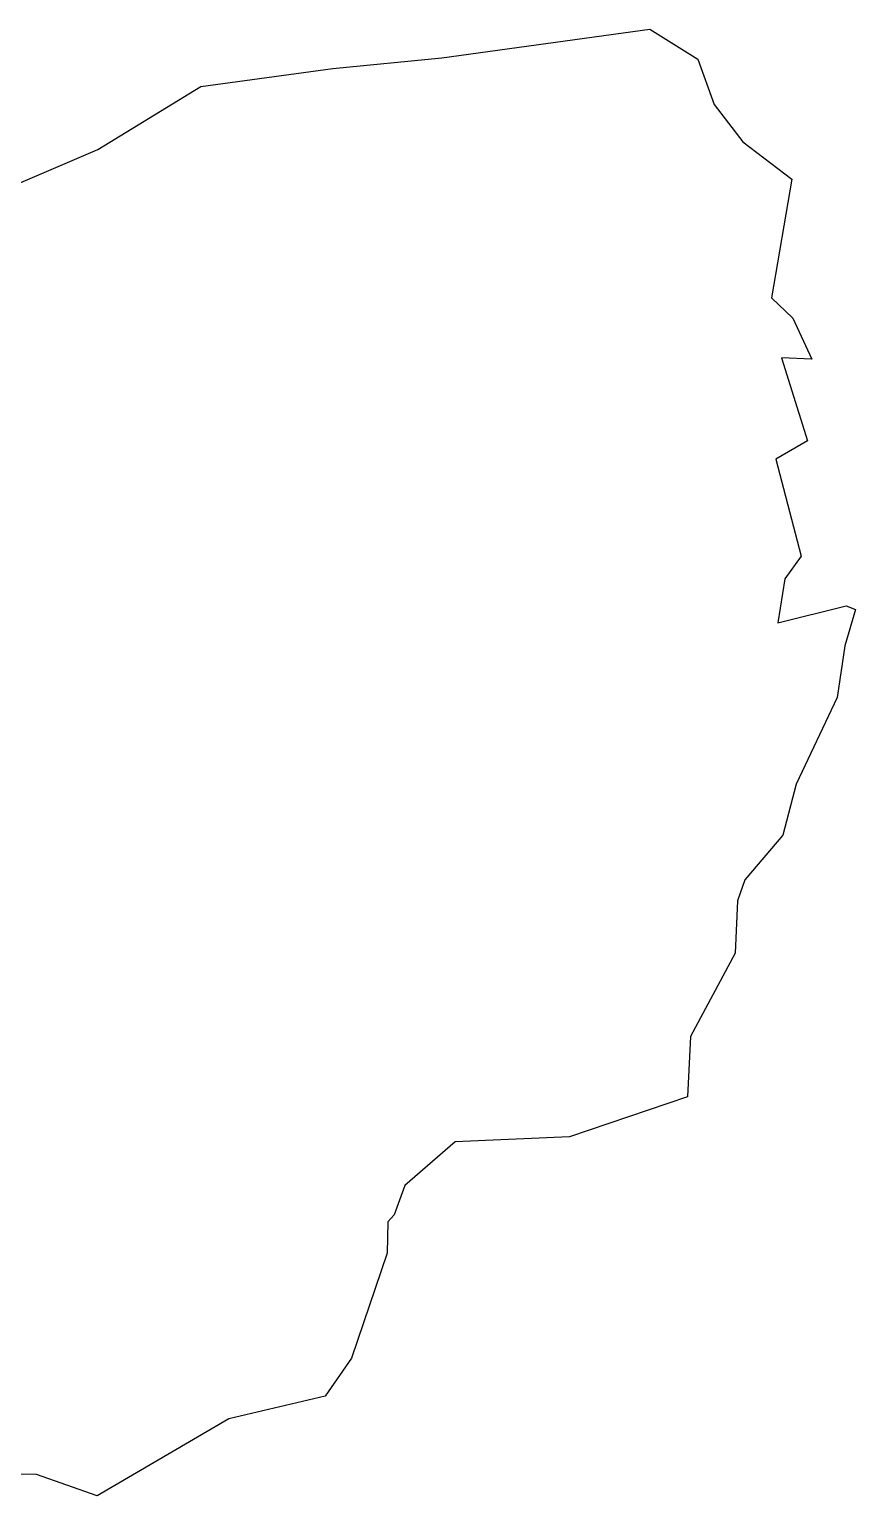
# Model space of a CAD drawing. Header units: metres. Extents: x 261354 to 266452, y 2168453 to 2172813.
# Drawn here: x 264167 to 266452, y 2168760 to 2172813 of the extents above; entities that cross this region are included whole.
import ezdxf

# ---------------------------------------------------------------- set-up
doc = ezdxf.new("R2010")
doc.units = ezdxf.units.M
doc.layers.add('village', color=3, linetype='Continuous')

msp = doc.modelspace()

# ---------------------------------------------------------------- linework, layer by layer
at = {"color": 3}
msp.add_line((265882.5, 2172813.4), (266015.5, 2172730.5), dxfattribs=at)
at = {"layer": 'village', "color": 3}
for p, q in [((265307.4, 2172734.2), (265882.5, 2172813.4)), ((265006.2, 2172705.1), (265307.4, 2172734.2)), ((266015.5, 2172730.5), (266060.7, 2172605.7)), ((264640.9, 2172655.6), (265006.2, 2172705.1)), ((264356.3, 2172481.4), (264640.9, 2172655.6)), ((266060.7, 2172605.7), (266140, 2172502)), ((263961.3, 2172312.5), (264356.3, 2172481.4)), ((266140, 2172502), (266275.4, 2172398.7)), ((266275.4, 2172398.7), (266218.6, 2172071.4)), ((266218.6, 2172071.4), (266277.9, 2172014.7)), ((266277.9, 2172014.7), (266330.8, 2171901.5)), ((266330.8, 2171901.5), (266246.7, 2171905.3)), ((266246.7, 2171905.3), (266318.8, 2171676.1)), ((266318.8, 2171676.1), (266230.6, 2171624.8)), ((266230.6, 2171624.8), (266300.8, 2171357)), ((266300.8, 2171357), (266255.7, 2171293.9)), ((266255.7, 2171293.9), (266236.1, 2171172.4)), ((266236.1, 2171172.4), (266425.5, 2171219.4)), ((266425.5, 2171219.4), (266451.5, 2171209.8)), ((266451.5, 2171209.8), (266421.4, 2171109.1)), ((266421.4, 2171109.1), (266400.5, 2170966.2)), ((266400.5, 2170966.2), (266287.3, 2170727)), ((266287.3, 2170727), (266250.3, 2170585.7)), ((266250.3, 2170585.7), (266145.5, 2170462.3)), ((266145.5, 2170462.3), (266125.3, 2170403.8)), ((266125.3, 2170403.8), (266118.7, 2170259.8)), ((266118.7, 2170259.8), (265995.3, 2170028.7)), ((265995.3, 2170028.7), (265986.3, 2169862.1)), ((265986.3, 2169862.1), (265660.2, 2169751.4)), ((265344.2, 2169737.7), (265205.6, 2169617)), ((265660.2, 2169751.4), (265344.2, 2169737.7)), ((265205.6, 2169617), (265176, 2169535.8)), ((265158, 2169516.5), (265156.3, 2169430.1)), ((265176, 2169535.8), (265158, 2169516.5)), ((265156.3, 2169430.1), (265057.6, 2169139.6)), ((265057.6, 2169139.6), (264984.7, 2169034.8)), ((264984.7, 2169034.8), (264719.2, 2168972)), ((264719.2, 2168972), (264355.2, 2168759.8)), ((264187.4, 2168818.3), (263960.8, 2168821.7)), ((264355.2, 2168759.8), (264187.4, 2168818.3))]:
    msp.add_line(p, q, dxfattribs=at)

doc.saveas('drawing.dxf')
